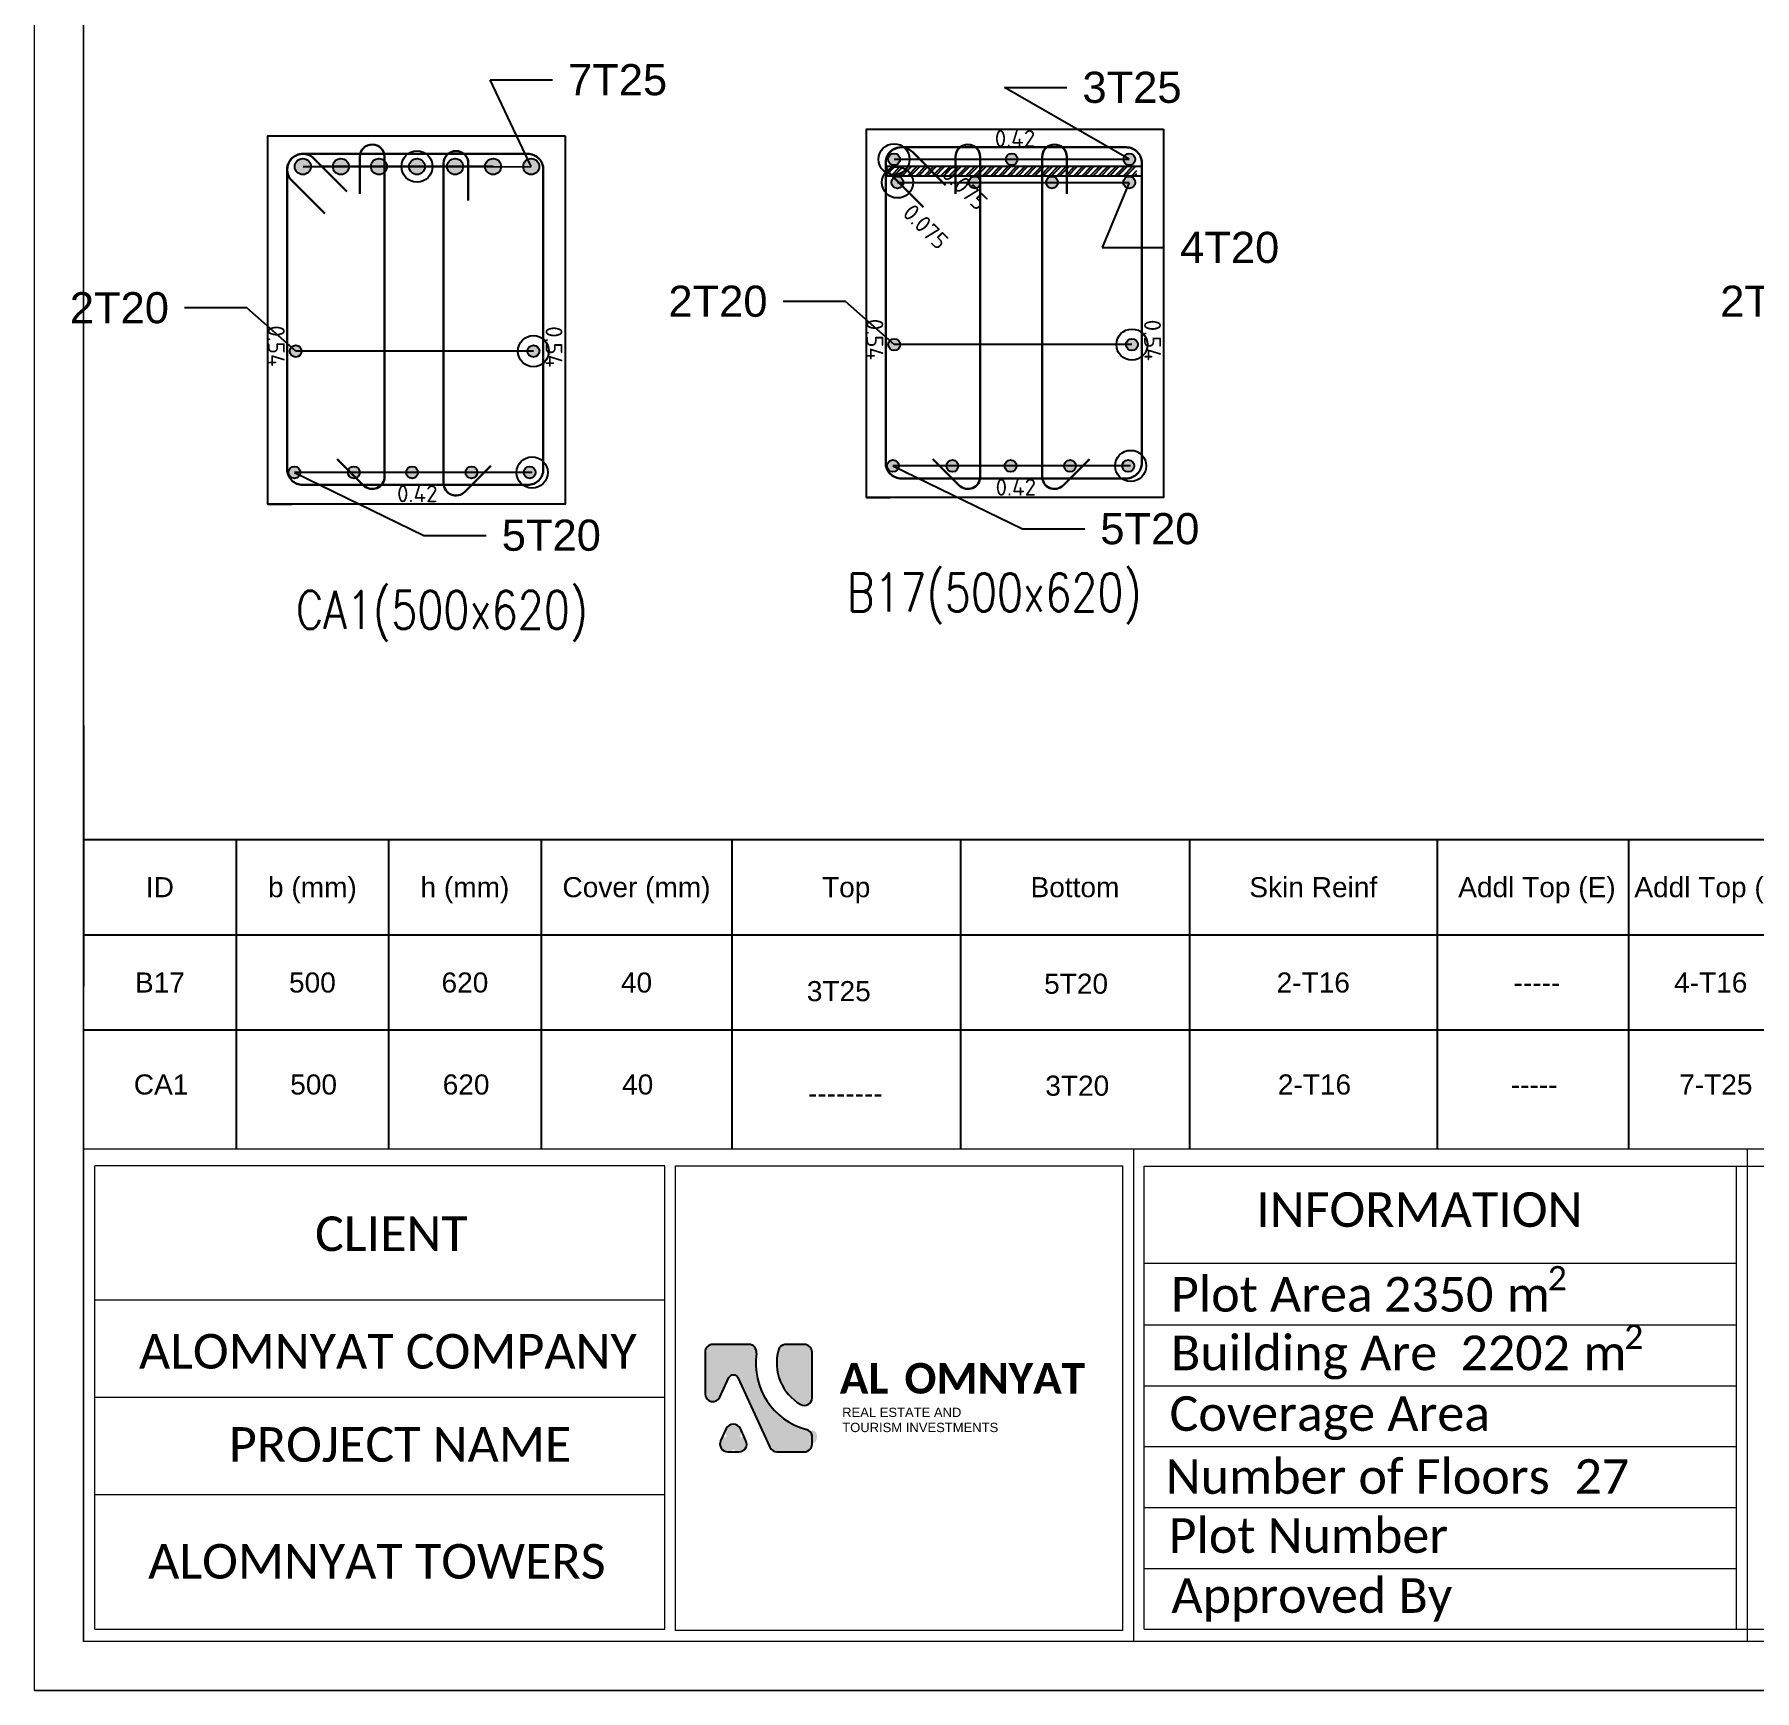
# Model space of a CAD drawing. Header units: inches. Extents: x 16 to 269, y 163 to 682.
# Drawn here: x 17.48 to 40.5, y 210.14 to 232.3 of the extents above; entities that cross this region are included whole.
import ezdxf
from ezdxf import colors
from ezdxf.entities.mleader import LeaderData, LeaderLine
from ezdxf.enums import TextEntityAlignment as Align
from ezdxf.math import Vec2, Vec3

# ---------------------------------------------------------------- set-up
doc = ezdxf.new("R2010")
doc.units = ezdxf.units.IN
doc.header["$MEASUREMENT"] = 0
for name, color, linetype in [('AutoRebar - BBS', 2, 'Continuous'), ('CDEC-TEXT-25-SCALE', 70, 'Continuous'), ('S-TEXT', 2, 'Continuous')]:
    doc.layers.add(name, color=color, linetype=linetype)
doc.layers.add('Sheet_Borders', color=7, linetype='Continuous', lineweight=5)
doc.styles.add('Arial_1', font='arial.ttf', dxfattribs={"height": 0.45})
doc.styles.add('AutoRebar', font='isocpeur.ttf')
doc.styles.add('CDEC-22-100', font='romans.shx', dxfattribs={"width": 0.8, "height": 0.22})
doc.styles.add('RA CALIBRI REGULAR', font='calibril.ttf')
doc.styles.get("Standard").update_dxf_attribs({"font": 'arial.ttf'})
pattern_1 = [(0, (368.698, 258.7943), (0, 5.226174), [3.800854, -1.42532]), (90, (368.698, 258.7943), (-5.226174, 3e-16), [3.800854, -1.42532])]
pattern_2 = [(0, (364.9377, 258.7565), (0, 5.226174), [3.800854, -1.42532]), (90, (364.9377, 258.7565), (-5.226174, 3e-16), [3.800854, -1.42532])]
pattern_3 = [(0, (368.3977, 258.3315), (0, 5.226174), [3.800854, -1.42532]), (90, (368.3977, 258.3315), (-5.226174, 3e-16), [3.800854, -1.42532])]

# ---------------------------------------------------------------- blocks, each defined once
blk = doc.blocks.new('*U830')
blk.add_circle((0, 0), 0.0344)
blk = doc.blocks.new('*U827')
at = {"color": 0, "linetype": 'ByBlock', "lineweight": -2, "transparency": 16777216}
for p in [(0, 0), (0.68, 0), (1.36, 0)]:
    blk.add_blockref('*U830', p, dxfattribs=at)
blk = doc.blocks.new('*U828')
blk.add_circle((0, 0), 0.0344)
blk = doc.blocks.new('*U829')
at = {"color": 0, "linetype": 'ByBlock', "lineweight": -2, "transparency": 16777216}
for p in [(0, 0), (1.3742, 0)]:
    blk.add_blockref('*U828', p, dxfattribs=at)
blk = doc.blocks.new('*U823')
blk.add_circle((0, 0), 0.0344)
blk = doc.blocks.new('*U824')
at = {"color": 0, "linetype": 'ByBlock', "lineweight": -2, "transparency": 16777216}
for p in [(0, 0), (1.3742, 0)]:
    blk.add_blockref('*U823', p, dxfattribs=at)
blk = doc.blocks.new('*U801')
blk.add_circle((0, 0), 0.0344)
blk = doc.blocks.new('*U802')
at = {"color": 0, "linetype": 'ByBlock', "lineweight": -2, "transparency": 16777216}
for p in [(0, 0), (0.4466, 0), (0.8932, 0), (1.3398, 0)]:
    blk.add_blockref('*U801', p, dxfattribs=at)
blk = doc.blocks.new('_Origin')
at = {"color": 0, "linetype": 'ByBlock', "lineweight": -2}
blk.add_line((0, 0), (-1, 0), dxfattribs=at)
blk.add_circle((0, 0), 0.5, dxfattribs=at)
blk = doc.blocks.new('*U820')
blk.add_circle((0, 0), 0.0344)
blk = doc.blocks.new('*U819')
at = {"color": 0, "linetype": 'ByBlock', "lineweight": -2, "transparency": 16777216}
for p in [(0, 0), (0.68, 0), (1.36, 0)]:
    blk.add_blockref('*U820', p, dxfattribs=at)
blk = doc.blocks.new('*U822')
blk.add_circle((0, 0), 0.0344)
blk = doc.blocks.new('*U821')
at = {"color": 0, "linetype": 'ByBlock', "lineweight": -2, "transparency": 16777216}
for p in [(0, 0), (0.68, 0)]:
    blk.add_blockref('*U822', p, dxfattribs=at)
blk = doc.blocks.new('*U825')
blk.add_circle((0, 0), 0.0344)
blk = doc.blocks.new('*U826')
at = {"color": 0, "linetype": 'ByBlock', "lineweight": -2, "transparency": 16777216}
for p in [(0, 0), (0.68, 0), (1.36, 0)]:
    blk.add_blockref('*U825', p, dxfattribs=at)
blk = doc.blocks.new('*U810')
blk.add_circle((0, 0), 0.0344)
blk = doc.blocks.new('*U809')
at = {"color": 0, "linetype": 'ByBlock', "lineweight": -2, "transparency": 16777216}
for p in [(0, 0), (0.68, 0), (1.36, 0)]:
    blk.add_blockref('*U810', p, dxfattribs=at)
blk = doc.blocks.new('*U815')
blk.add_circle((0, 0), 0.0344)
blk = doc.blocks.new('*U811')
at = {"color": 0, "linetype": 'ByBlock', "lineweight": -2, "transparency": 16777216}
for p in [(0, 0), (0.68, 0)]:
    blk.add_blockref('*U815', p, dxfattribs=at)
blk = doc.blocks.new('sheet')
at = {"true_color": 0x293189}
h = blk.add_hatch(color=177, dxfattribs=at)
h.dxf.hatch_style = 1
h.paths.add_polyline_path([(-418.734, 40.158, 0.414214), (-418.845, 40.046), (-418.845, 39.448, 0.802913), (-418.633, 39.401), (-418.502, 39.683, -0.639253), (-418.375, 39.682), (-417.915, 38.681, 0.29294), (-417.813, 38.616), (-417.42, 38.616, 0.414214), (-417.308, 38.728, 0.553295), (-417.269, 38.913, -0.417813), (-418.106, 40.034, 0.459795), (-418.218, 40.158)])
at = {"true_color": 0x4554a5}
h = blk.add_hatch(color=175, dxfattribs=at)
h.dxf.hatch_style = 1
h.paths.add_polyline_path([(-417.472, 39.295, 0.584571), (-417.308, 39.402), (-417.308, 40.046, 0.414214), (-417.42, 40.158), (-417.702, 40.158, 0.291504), (-417.79, 40.082, 0.342448)])
at = {"true_color": 0x000000}
h = blk.add_hatch(color=18, dxfattribs=at)
h.dxf.hatch_style = 1
h.paths.add_polyline_path([(-418.439, 38.651, 1.441321), (-418.347, 38.839, 1.901432), (-418.531, 38.839, 1.434024)])
at = {"color": 177, "true_color": 0x293189}
blk.add_lwpolyline([(-418.213, 40.158), (-418.734, 40.158, 0.414214), (-418.845, 40.046), (-418.845, 39.448, 0.802913), (-418.633, 39.401), (-418.502, 39.683, -0.639253), (-418.375, 39.682), (-417.915, 38.681, 0.29294), (-417.813, 38.616), (-417.42, 38.616, 0.414214), (-417.308, 38.728), (-417.308, 38.848)], format="xyb", dxfattribs=at)
at = {"color": 175, "true_color": 0x4554a5}
blk.add_lwpolyline([(-417.308, 39.387), (-417.308, 40.046, 0.414214), (-417.42, 40.158), (-417.702, 40.158)], format="xyb", dxfattribs=at)
blk.add_lwpolyline([(-418.257, 38.775), (-418.338, 38.949, 0.63847), (-418.541, 38.949), (-418.621, 38.774, 0.547105), (-418.519, 38.616), (-418.358, 38.616, 0.548839)], format="xyb", close=True)
at = {"color": 177, "true_color": 0x293189}
for centre, radius, start, end in [((-418.215, 40.048), 0.11, 350.4257, 91.3796), ((-417.134, 39.886), 0.983, 171.6397, 255.0806), ((-417.417, 38.83), 0.111, 9.4358, 74.1171)]:
    blk.add_arc(centre, radius, start, end, dxfattribs=at)
at = {"color": 175, "true_color": 0x4554a5}
for centre, radius, start, end in [((-417.123, 39.894), 0.693, 164.6076, 239.8175), ((-417.686, 40.051), 0.108, 98.1031, 165.7009), ((-417.42, 39.394), 0.112, 242.4829, 356.2798)]:
    blk.add_arc(centre, radius, start, end, dxfattribs=at)
at = {"layer": 'Sheet_Borders', "linetype": 'Continuous', "lineweight": 0}
for p, q in [((-428.475, 35.187), (-428.475, 77.192)), ((-428.475, 35.187), (-428.475, 77.192)), ((-427.768, 35.894), (-427.768, 76.484)), ((-427.768, 76.484), (-427.768, 35.894)), ((-427.768, 42.966), (-427.768, 42.966)), ((-427.768, 42.966), (-369.782, 42.966)), ((-412.694, 42.966), (-412.694, 35.894)), ((-403.882, 42.966), (-403.882, 35.894)), ((-419.424, 42.721), (-427.606, 42.721)), ((-427.606, 36.07), (-427.606, 42.721)), ((-419.424, 36.07), (-419.424, 42.721)), ((-419.268, 42.721), (-412.85, 42.721)), ((-419.268, 36.051), (-419.268, 42.721)), ((-412.85, 42.721), (-412.85, 36.051)), ((-412.537, 42.719), (-401.369, 42.719)), ((-412.537, 36.069), (-412.537, 42.719)), ((-404.039, 42.719), (-404.039, 36.069)), ((-412.537, 41.327), (-404.039, 41.327)), ((-419.424, 40.796), (-427.606, 40.796)), ((-412.537, 40.441), (-404.039, 40.441)), ((-412.537, 39.566), (-404.039, 39.566)), ((-419.424, 39.395), (-427.606, 39.395)), ((-412.537, 38.692), (-404.039, 38.692)), ((-427.606, 38.003), (-419.424, 38.003)), ((-412.537, 37.817), (-404.039, 37.817)), ((-412.537, 36.943), (-404.039, 36.943)), ((-427.606, 36.07), (-419.424, 36.07)), ((-412.537, 36.069), (-401.369, 36.069)), ((-372.533, 35.894), (-427.768, 35.894)), ((-412.85, 36.051), (-419.268, 36.051))]:
    blk.add_line(p, q, dxfattribs=at)
blk.add_lwpolyline([(-369.075, 35.187), (-428.475, 35.187)], close=True, dxfattribs=at)
at = {"char_height": 0.43904, "attachment_point": 1}
for s, width, insert in [('{\\fCandara|b1|i0|c0|p34;\\C256;\\c0;AL} ', 0.43904, (-416.91, 39.892)), ('{\\fCandara|b1|i0|c0|p34;\\C256;\\c0;OMNYAT}', 2.78249, (-415.981, 39.892))]:
    blk.add_mtext_dynamic_manual_height_columns(s, width=width, gutter_width=2.195, heights=[0], dxfattribs=dict(at, insert=insert))
at = {"insert": (-416.875, 39.033), "char_height": 0.13365, "width": 2.81151, "attachment_point": 1, "style": 'Arial_1'}
blk.add_mtext('TOURISM INVESTMENTS', dxfattribs=at)
at = {"insert": (-416.876, 39.25), "char_height": 0.13365, "attachment_point": 1, "style": 'Arial_1'}
blk.add_mtext_dynamic_manual_height_columns('\\pxsm1;{\\C256;\\c0;REAL ESTATE AND}', width=2.81151, gutter_width=0.686, heights=[0.417], dxfattribs=at)
at = {"layer": 'Sheet_Borders', "linetype": 'Continuous', "lineweight": 0, "style": 'RA CALIBRI REGULAR'}
for s, height, p in [('INFORMATION', 0.49749, (-410.931, 41.846)), ('CLIENT', 0.4975, (-424.445, 41.499)), ('ALOMNYAT COMPANY', 0.49749, (-426.974, 39.811)), ('Coverage Area', 0.49749, (-412.174, 38.917)), ('PROJECT NAME', 0.49749, (-425.683, 38.473)), ('Plot Number', 0.49749, (-412.188, 37.165)), ('ALOMNYAT TOWERS', 0.49749, (-426.842, 36.795)), ('Approved By', 0.49749, (-412.149, 36.304))]:
    blk.add_text(s, height=height, dxfattribs=at).set_placement(p)
at = {"layer": 'Sheet_Borders', "style": 'RA CALIBRI REGULAR'}
for s, height, p in [('2', 0.348, (-406.744, 40.936)), ('Plot Area ', 0.4975, (-412.155, 40.629)), (' m', 0.4975, (-407.507, 40.629)), ('Building Are  ', 0.49749, (-412.155, 39.788)), ('2', 0.348, (-405.646, 40.094)), (' m', 0.4975, (-406.408, 39.788)), ('Number of Floors  ', 0.49749, (-412.228, 38.013))]:
    blk.add_text(s, height=height, dxfattribs=at).set_placement(p)
at = {"layer": 'Sheet_Borders', "color": 244, "true_color": 0x991b1e, "style": 'RA CALIBRI REGULAR'}
for s, p in [('2350', (-409.096, 40.629)), ('2202', (-407.997, 39.788)), ('27', (-406.36, 38.013))]:
    blk.add_text(s, height=0.4975, dxfattribs=at).set_placement(p)
blk = doc.blocks.new('4769')
h = blk.add_hatch()
h.set_pattern_fill('ANGLE', color=5, scale=0.7482)
h.set_pattern_definition(pattern_2)
edge = h.paths.add_edge_path()
edge.add_arc((1471.07998, 1052.00446), 0.03435, 0, 360)
edge = h.paths.add_edge_path()
edge.add_arc((1471.52659, 1052.00446), 0.03435, 0, 360)
edge = h.paths.add_edge_path()
edge.add_arc((1471.9732, 1052.00446), 0.03435, 0, 360)
edge = h.paths.add_edge_path()
edge.add_arc((1472.41981, 1052.00446), 0.03435, 0, 360)
edge = h.paths.add_edge_path()
edge.add_arc((1467.29472, 1050.19427), 0.03435, 0, 360)
edge = h.paths.add_edge_path()
edge.add_arc((1467.97472, 1050.19427), 0.03435, 0, 360)
edge = h.paths.add_edge_path()
edge.add_arc((1468.65472, 1050.19427), 0.03435, 0, 360)
h = blk.add_hatch()
h.set_pattern_fill('ANGLE', color=3)
h.set_pattern_definition([(0, (0, 0), (0, 6.985), [5.08, -1.905]), (90, (0, 0), (-6.985, 4e-16), [5.08, -1.905])])
edge = h.paths.add_edge_path()
edge.add_arc((1467.34342, 1051.96279), 0.04626, 0, 360)
edge = h.paths.add_edge_path()
edge.add_arc((1467.56342, 1051.96279), 0.04626, 0, 360)
edge = h.paths.add_edge_path()
edge.add_arc((1467.78342, 1051.96279), 0.04626, 0, 360)
edge = h.paths.add_edge_path()
edge.add_arc((1468.00342, 1051.96279), 0.04626, 0, 360)
edge = h.paths.add_edge_path()
edge.add_arc((1468.22342, 1051.96279), 0.04626, 0, 360)
edge = h.paths.add_edge_path()
edge.add_arc((1468.44342, 1051.96279), 0.04626, 0, 360)
edge = h.paths.add_edge_path()
edge.add_arc((1468.66342, 1051.96279), 0.04626, 0, 360)
h = blk.add_hatch(color=5)
h.dxf.hatch_style = 1
edge = h.paths.add_edge_path()
edge.add_arc((1467.34342, 1051.50004), 0.04626, 0, 360)
edge = h.paths.add_edge_path()
edge.add_arc((1468.00342, 1051.50004), 0.04626, 0, 360)
edge = h.paths.add_edge_path()
edge.add_arc((1468.66342, 1051.50004), 0.04626, 0, 360)
h = blk.add_hatch(color=70)
h.dxf.hatch_style = 1
edge = h.paths.add_edge_path()
edge.add_arc((1467.56342, 1051.50004), 0.04626, 0, 360)
edge = h.paths.add_edge_path()
edge.add_arc((1467.78342, 1051.50004), 0.04626, 0, 360)
edge = h.paths.add_edge_path()
edge.add_arc((1468.44342, 1051.50004), 0.04626, 0, 360)
edge = h.paths.add_edge_path()
edge.add_arc((1468.22342, 1051.50004), 0.04626, 0, 360)
h = blk.add_hatch()
h.set_pattern_fill('ANGLE', color=5, scale=0.7482)
h.set_pattern_definition(pattern_3)
edge = h.paths.add_edge_path()
edge.add_arc((1470.77942, 1051.54171), 0.03435, 0, 360)
edge = h.paths.add_edge_path()
edge.add_arc((1470.98942, 1051.54171), 0.03435, 0, 360)
edge = h.paths.add_edge_path()
edge.add_arc((1471.19942, 1051.54171), 0.03435, 0, 360)
edge = h.paths.add_edge_path()
edge.add_arc((1470.75468, 1049.7693), 0.03435, 0, 360)
edge = h.paths.add_edge_path()
edge.add_arc((1471.09823, 1049.7693), 0.03435, 0, 360)
edge = h.paths.add_edge_path()
edge.add_arc((1471.44178, 1049.7693), 0.03435, 0, 360)
edge = h.paths.add_edge_path()
edge.add_arc((1471.78532, 1049.7693), 0.03435, 0, 360)
edge = h.paths.add_edge_path()
edge.add_arc((1472.12887, 1049.7693), 0.03435, 0, 360)
h = blk.add_hatch(color=5)
h.dxf.hatch_style = 1
edge = h.paths.add_edge_path()
edge.add_arc((1470.76119, 1051.54171), 0.03435, 0, 360)
edge = h.paths.add_edge_path()
edge.add_arc((1471.44119, 1051.54171), 0.03435, 0, 360)
edge = h.paths.add_edge_path()
edge.add_arc((1472.12119, 1051.54171), 0.03435, 0, 360)
h = blk.add_hatch(color=3)
h.dxf.hatch_style = 1
edge = h.paths.add_edge_path()
edge.add_arc((1470.78072, 1051.40812), 0.03435, 0, 360)
edge = h.paths.add_edge_path()
edge.add_arc((1471.22733, 1051.40812), 0.03435, 0, 360)
edge = h.paths.add_edge_path()
edge.add_arc((1471.67394, 1051.40812), 0.03435, 0, 360)
edge = h.paths.add_edge_path()
edge.add_arc((1472.12055, 1051.40812), 0.03435, 0, 360)
h = blk.add_hatch()
h.set_pattern_fill('ANGLE', color=6, scale=0.7482)
h.set_pattern_definition(pattern_1)
edge = h.paths.add_edge_path()
edge.add_arc((1471.06267, 1050.9331), 0.03435, 0, 360)
edge = h.paths.add_edge_path()
edge.add_arc((1472.43685, 1050.9331), 0.03435, 0, 360)
h = blk.add_hatch()
h.set_pattern_fill('ANGLE', color=6, scale=0.7482)
h.set_pattern_definition(pattern_1)
edge = h.paths.add_edge_path()
edge.add_arc((1471.06267, 1050.9331), 0.03435, 0, 360)
edge = h.paths.add_edge_path()
edge.add_arc((1472.43685, 1050.9331), 0.03435, 0, 360)
h = blk.add_hatch(color=6)
h.dxf.hatch_style = 1
edge = h.paths.add_edge_path()
edge.add_arc((1470.7621, 1050.47035), 0.03435, 0, 360)
edge = h.paths.add_edge_path()
edge.add_arc((1472.13629, 1050.47035), 0.03435, 0, 360)
h = blk.add_hatch(color=6)
h.dxf.hatch_style = 1
edge = h.paths.add_edge_path()
edge.add_arc((1467.30214, 1050.43257), 0.03435, 0, 360)
edge = h.paths.add_edge_path()
edge.add_arc((1468.67633, 1050.43257), 0.03435, 0, 360)
h = blk.add_hatch()
h.set_pattern_fill('ANGLE', color=5, scale=0.7482)
h.set_pattern_definition(pattern_2)
edge = h.paths.add_edge_path()
edge.add_arc((1467.29472, 1050.19427), 0.03435, 0, 360)
edge = h.paths.add_edge_path()
edge.add_arc((1467.97472, 1050.19427), 0.03435, 0, 360)
edge = h.paths.add_edge_path()
edge.add_arc((1468.65472, 1050.19427), 0.03435, 0, 360)
h = blk.add_hatch()
h.set_pattern_fill('ANGLE', color=5, scale=0.7482)
h.set_pattern_definition(pattern_3)
edge = h.paths.add_edge_path()
edge.add_arc((1470.75468, 1049.7693), 0.03435, 0, 360)
edge = h.paths.add_edge_path()
edge.add_arc((1471.09823, 1049.7693), 0.03435, 0, 360)
edge = h.paths.add_edge_path()
edge.add_arc((1471.44178, 1049.7693), 0.03435, 0, 360)
edge = h.paths.add_edge_path()
edge.add_arc((1471.78532, 1049.7693), 0.03435, 0, 360)
edge = h.paths.add_edge_path()
edge.add_arc((1472.12887, 1049.7693), 0.03435, 0, 360)
h = blk.add_hatch(color=5)
h.dxf.hatch_style = 1
edge = h.paths.add_edge_path()
edge.add_arc((1470.75468, 1049.7693), 0.03435, 0, 360)
edge = h.paths.add_edge_path()
edge.add_arc((1471.43468, 1049.7693), 0.03435, 0, 360)
edge = h.paths.add_edge_path()
edge.add_arc((1472.11468, 1049.7693), 0.03435, 0, 360)
h = blk.add_hatch(color=5)
h.dxf.hatch_style = 1
edge = h.paths.add_edge_path()
edge.add_arc((1471.09823, 1049.7693), 0.03435, 0, 360)
edge = h.paths.add_edge_path()
edge.add_arc((1471.77823, 1049.7693), 0.03435, 0, 360)
at = {"true_color": 0x136734}
h = blk.add_hatch(color=116, dxfattribs=at)
h.dxf.hatch_style = 1
edge = h.paths.add_edge_path()
edge.add_arc((1467.29472, 1049.73152), 0.03435, 0, 360)
edge = h.paths.add_edge_path()
edge.add_arc((1467.97472, 1049.73152), 0.03435, 0, 360)
edge = h.paths.add_edge_path()
edge.add_arc((1468.65472, 1049.73152), 0.03435, 0, 360)
h = blk.add_hatch(color=5)
h.dxf.hatch_style = 1
edge = h.paths.add_edge_path()
edge.add_arc((1467.29472, 1049.73152), 0.03435, 0, 360)
edge = h.paths.add_edge_path()
edge.add_arc((1467.97472, 1049.73152), 0.03435, 0, 360)
edge = h.paths.add_edge_path()
edge.add_arc((1468.65472, 1049.73152), 0.03435, 0, 360)
h = blk.add_hatch(color=5)
h.dxf.hatch_style = 1
edge = h.paths.add_edge_path()
edge.add_arc((1467.63826, 1049.73152), 0.03435, 0, 360)
edge = h.paths.add_edge_path()
edge.add_arc((1468.31826, 1049.73152), 0.03435, 0, 360)
at = {"layer": 'S-TEXT', "transparency": 33554687}
h = blk.add_hatch(dxfattribs=at)
h.set_pattern_fill('ANSI32', scale=0.003561)
h.set_pattern_definition([(45, (1089.311016, 1695.45669), (-0.0239816856, 0.0239816856), []), (45, (1089.327004, 1695.45669), (-0.0239816856, 0.0239816856), [])])
h.paths.add_polyline_path([(1470.7128, 1051.49996), (1472.1644, 1051.49996), (1472.1644, 1051.44717), (1470.7128, 1051.44717)])
for p, q in [((1472.31956, 1051.71607), (1472.31956, 1051.57865)), ((1467.14186, 1049.5483), (1467.27928, 1049.5483)), ((1470.60183, 1049.58608), (1470.73924, 1049.58608))]:
    blk.add_line(p, q)
at = {"color": 7}
for p, q in [((1470.7128, 1051.47496), (1470.7128, 1051.49996)), ((1472.19353, 1051.47496), (1472.19353, 1051.49996))]:
    blk.add_line(p, q, dxfattribs=at)
for points in [[(1472.31956, 1051.71607), (1472.31956, 1049.58608), (1470.60183, 1049.58608), (1470.60183, 1051.71607)], [(1468.8596, 1051.6783), (1468.8596, 1049.5483), (1467.14186, 1049.5483), (1467.14186, 1051.6783)]]:
    blk.add_lwpolyline(points, close=True)
at = {"color": 5}
for centre in [(1467.34342, 1051.50004), (1467.56342, 1051.50004), (1467.78342, 1051.50004), (1468.00342, 1051.50004), (1468.22342, 1051.50004), (1468.44342, 1051.50004), (1468.66342, 1051.50004)]:
    blk.add_circle(centre, 0.04626, dxfattribs=at)
at = {"layer": 'AutoRebar - BBS', "color": 240, "lineweight": 30, "true_color": 0xed1f24}
for points in [[(1467.67297, 1051.34164), (1467.67297, 1051.55588, -1), (1467.8158, 1051.55588), (1467.8158, 1049.70748, -0.6681786), (1467.69389, 1049.65699), (1467.5424, 1049.80847)], [(1468.30006, 1051.30387), (1468.30006, 1051.51811, 1), (1468.15724, 1051.51811), (1468.15724, 1049.6697, 0.6681786), (1468.27915, 1049.61921), (1468.43064, 1049.7707)], [(1471.11634, 1051.34164), (1471.11634, 1051.55588, -1), (1471.25916, 1051.55588), (1471.25916, 1049.70748, -0.6681786), (1471.13725, 1049.65699), (1470.98577, 1049.80847)], [(1471.76003, 1051.34164), (1471.76003, 1051.55588, 1), (1471.6172, 1051.55588), (1471.6172, 1049.70748, 0.6681786), (1471.73911, 1049.65699), (1471.8906, 1049.80847)]]:
    blk.add_lwpolyline(points, format="xyb", dxfattribs=at)
at = {"layer": 'AutoRebar - BBS', "color": 1, "lineweight": 30}
for points in [[(1470.93077, 1051.26551), (1470.73924, 1051.45704, -0.6681786), (1470.80309, 1051.61117), (1472.10324, 1051.61117, -0.4142136), (1472.19353, 1051.52088), (1472.19353, 1049.78734, -0.4142136), (1472.10324, 1049.69705), (1470.80309, 1049.69705, -0.4142136), (1470.7128, 1049.78734), (1470.7128, 1051.52088, -0.6681786), (1470.86693, 1051.58472), (1471.05846, 1051.39319)], [(1467.47081, 1051.22773), (1467.27928, 1051.41926, -0.6681786), (1467.34312, 1051.57339), (1468.64328, 1051.57339, -0.4142136), (1468.73356, 1051.4831), (1468.73356, 1049.74957, -0.4142136), (1468.64328, 1049.65928), (1467.34312, 1049.65928, -0.4142136), (1467.25283, 1049.74957), (1467.25283, 1051.4831, -0.6681786), (1467.40697, 1051.54695), (1467.5985, 1051.35542)]]:
    blk.add_lwpolyline(points, format="xyb", dxfattribs=at)
at = {"layer": 'S-TEXT'}
blk.add_lwpolyline([(1472.19353, 1051.49996), (1470.7128, 1051.49996), (1470.7128, 1051.44717), (1472.19353, 1051.44717)], close=True, dxfattribs=at)
at = {"color": 5, "lineweight": 53}
for name, p in [('*U826', (1470.76119, 1051.54171)), ('*U802', (1470.78072, 1051.40812)), ('*U824', (1470.7621, 1050.47035)), ('*U829', (1467.30214, 1050.43257)), ('*U819', (1470.75468, 1049.7693)), ('*U821', (1471.09823, 1049.7693)), ('*U827', (1467.29472, 1049.73152)), ('*U809', (1467.29472, 1049.73152)), ('*U811', (1467.63826, 1049.73152))]:
    blk.add_blockref(name, p, dxfattribs=at)
at = {"layer": 'AutoRebar - BBS', "color": 1, "lineweight": 30, "style": 'AutoRebar'}
for p in [(1471.34316, 1051.6134), (1471.34811, 1049.59745), (1467.88814, 1049.55967)]:
    blk.add_text('0.42', height=0.096969, dxfattribs=at).set_placement(p)
for s, rotation, p in [('0.075', 315, (1471.03001, 1051.45046)), ('0.075', 315, (1470.80349, 1051.22395)), ('0.54', 270, (1470.60183, 1050.61989)), ('0.54', 270, (1472.20678, 1050.61509)), ('0.54', 270, (1467.14186, 1050.58211)), ('0.54', 270, (1468.74681, 1050.57731))]:
    blk.add_text(s, height=0.096969, rotation=rotation, dxfattribs=at).set_placement(p)
at = {"layer": 'CDEC-TEXT-25-SCALE', "color": 0, "style": 'CDEC-22-100', "width": 0.8}
for s, p in [('B17(500x620)', (1470.48861, 1048.928)), ('CA1(500x620)', (1467.30333, 1048.82685))]:
    blk.add_text(s, height=0.22, rotation=359.999996, dxfattribs=at).set_placement(p)
at = {"color": 7}
ml = blk.add_multileader_mtext('Standard', dxfattribs=at)
ml.set_content('7T25', color=7)
ml.set_leader_properties()
ml.set_arrow_properties(name='ORIGIN')
ml.build(insert=Vec2(0, 0))
ml.multileader.update_dxf_attribs({"dogleg_length": 0.36, "arrow_head_size": 0.18})
ctx = ml.context
ctx.base_point, ctx.char_height, ctx.arrow_head_size, ctx.landing_gap_size, ctx.plane_origin = Vec3(1468.78633, 1052.00053), 0.18, 0.18, 0.09, Vec3(1468.72059, 1051.75317)
notes = []
notes.append((ctx, [(0, (1, 1, 0), (1468.42633, 1052.00053), (1, 0), 0.36, [(3, [(1468.00342, 1051.50004), (1468.22342, 1051.50004), (1468.44342, 1051.50004), (1467.78342, 1051.50004), (1467.56695, 1051.50143), (1467.34527, 1051.49912), (1468.66342, 1051.50004)], 0, [])])]))
ctx.mtext.insert, ctx.mtext.flow_direction = Vec3(1468.87633, 1052.09206), 5
at = {"color": 5}
ml = blk.add_multileader_mtext('Standard', dxfattribs=at)
ml.set_content('3T25', color=5)
ml.set_leader_properties()
ml.set_arrow_properties(name='ORIGIN')
ml.build(insert=Vec2(0, 0))
ml.multileader.update_dxf_attribs({"dogleg_length": 0.36, "arrow_head_size": 0.18})
ctx = ml.context
ctx.base_point, ctx.char_height, ctx.arrow_head_size, ctx.landing_gap_size, ctx.plane_origin = Vec3(1471.76006, 1051.95655), 0.18, 0.18, 0.09, Vec3(1470.76119, 1051.54171)
notes.append((ctx, [(0, (1, 1, 0), (1471.40006, 1051.95655), (1, 0), 0.36, [(5, [(1470.76119, 1051.54171), (1471.44119, 1051.54171), (1472.12119, 1051.54171)], 0, [])])]))
ctx.mtext.insert, ctx.mtext.flow_direction = Vec3(1471.85006, 1052.04814), 5
at = {"color": 3}
ml = blk.add_multileader_mtext('Standard', dxfattribs=at)
ml.set_content('4T20', color=3)
ml.set_leader_properties()
ml.set_arrow_properties(name='ORIGIN')
ml.build(insert=Vec2(0, 0))
ml.multileader.update_dxf_attribs({"dogleg_length": 0.36, "arrow_head_size": 0.18})
ctx = ml.context
ctx.base_point, ctx.char_height, ctx.arrow_head_size, ctx.landing_gap_size, ctx.plane_origin = Vec3(1472.32485, 1051.03105), 0.18, 0.18, 0.09, Vec3(1472.04226, 1050.74323)
notes.append((ctx, [(0, (1, 1, 0), (1471.96485, 1051.03105), (1, 0), 0.36, [(3, [(1470.78072, 1051.40812), (1471.22733, 1051.40812), (1471.67394, 1051.40812), (1472.12055, 1051.40812)], 0, [])])]))
ctx.mtext.insert, ctx.mtext.flow_direction = Vec3(1472.41485, 1051.12258), 5
at = {"color": 6}
ml = blk.add_multileader_mtext('Standard', dxfattribs=at)
ml.set_content('2T20', color=6)
ml.set_leader_properties()
ml.set_arrow_properties(name='ORIGIN')
ml.build(insert=Vec2(0, 0))
ml.multileader.update_dxf_attribs({"dogleg_length": 0.36, "arrow_head_size": 0.18})
ctx = ml.context
ctx.base_point, ctx.char_height, ctx.arrow_head_size, ctx.landing_gap_size, ctx.plane_origin = Vec3(1469.38588, 1050.71997), 0.18, 0.18, 0.09, Vec3(1470.51488, 1050.74323)
ctx.text_align_type = 2
notes.append((ctx, [(0, (1, 1, 0), (1470.47964, 1050.71997), (-1, 0), 0.36, [(2, [(1472.13629, 1050.47035), (1470.7621, 1050.47035)], 0, [])])]))
ctx.mtext.insert, ctx.mtext.alignment, ctx.mtext.flow_direction = Vec3(1470.02964, 1050.81151), 3, 5
ml = blk.add_multileader_mtext('Standard', dxfattribs=at)
ml.set_content('2T20', color=6)
ml.set_leader_properties()
ml.set_arrow_properties(name='ORIGIN')
ml.build(insert=Vec2(0, 0))
ml.multileader.update_dxf_attribs({"dogleg_length": 0.36, "arrow_head_size": 0.18})
ctx = ml.context
ctx.base_point, ctx.char_height, ctx.arrow_head_size, ctx.landing_gap_size, ctx.plane_origin = Vec3(1475.46613, 1050.71997), 0.18, 0.18, 0.09, Vec3(1476.59513, 1050.74323)
ctx.text_align_type = 2
notes.append((ctx, [(0, (1, 1, 0), (1476.55989, 1050.71997), (-1, 0), 0.36, [(2, [(1478.21654, 1050.47035), (1476.84235, 1050.47035)], 0, [])])]))
ctx.mtext.insert, ctx.mtext.alignment, ctx.mtext.flow_direction = Vec3(1476.10989, 1050.81151), 3, 5
ml = blk.add_multileader_mtext('Standard', dxfattribs=at)
ml.set_content('2T20', color=6)
ml.set_leader_properties()
ml.set_arrow_properties(name='ORIGIN')
ml.build(insert=Vec2(0, 0))
ml.multileader.update_dxf_attribs({"dogleg_length": 0.36, "arrow_head_size": 0.18})
ctx = ml.context
ctx.base_point, ctx.char_height, ctx.arrow_head_size, ctx.landing_gap_size, ctx.plane_origin = Vec3(1465.92592, 1050.6822), 0.18, 0.18, 0.09, Vec3(1467.05491, 1050.70545)
ctx.text_align_type = 2
notes.append((ctx, [(0, (1, 1, 0), (1467.01967, 1050.6822), (-1, 0), 0.36, [(2, [(1468.67633, 1050.43257), (1467.30214, 1050.43257)], 0, [])])]))
ctx.mtext.insert, ctx.mtext.alignment, ctx.mtext.flow_direction = Vec3(1466.56967, 1050.77373), 3, 5
at = {"color": 7}
ml = blk.add_multileader_mtext('Standard', dxfattribs=at)
ml.set_content('5T20', color=7)
ml.set_leader_properties()
ml.set_arrow_properties(name='ORIGIN')
ml.build(insert=Vec2(0, 0))
ml.multileader.update_dxf_attribs({"dogleg_length": 0.36, "arrow_head_size": 0.18})
ctx = ml.context
ctx.base_point, ctx.char_height, ctx.arrow_head_size, ctx.landing_gap_size, ctx.plane_origin = Vec3(1468.40342, 1049.36731), 0.18, 0.18, 0.09, Vec3(1468.66891, 1049.73152)
notes.append((ctx, [(0, (1, 1, 0), (1468.04342, 1049.36731), (1, 0), 0.36, [(4, [(1468.66891, 1049.73152), (1468.32536, 1049.73152), (1467.9737, 1049.73152), (1467.63826, 1049.73152), (1467.29472, 1049.73152)], 0, [])])]))
ctx.mtext.insert, ctx.mtext.flow_direction = Vec3(1468.49342, 1049.45884), 5
ml = blk.add_multileader_mtext('Standard', dxfattribs=at)
ml.set_content('5T20', color=7)
ml.set_leader_properties()
ml.set_arrow_properties(name='ORIGIN')
ml.build(insert=Vec2(0, 0))
ml.multileader.update_dxf_attribs({"dogleg_length": 0.36, "arrow_head_size": 0.18})
ctx = ml.context
ctx.base_point, ctx.char_height, ctx.arrow_head_size, ctx.landing_gap_size, ctx.plane_origin = Vec3(1471.86338, 1049.40508), 0.18, 0.18, 0.09, Vec3(1472.12887, 1049.7693)
notes.append((ctx, [(0, (1, 1, 0), (1471.50338, 1049.40508), (1, 0), 0.36, [(4, [(1472.12887, 1049.7693), (1471.78532, 1049.7693), (1471.44178, 1049.7693), (1471.09823, 1049.7693), (1470.75468, 1049.7693)], 0, [])])]))
ctx.mtext.insert, ctx.mtext.flow_direction = Vec3(1471.95338, 1049.49662), 5
for ctx, leaders in notes:
    for number, flags, end, landing, length, lines in leaders:
        leader = LeaderData()
        leader.index, (leader.has_last_leader_line, leader.has_dogleg_vector, leader.attachment_direction) = number, flags
        leader.last_leader_point, leader.dogleg_vector, leader.dogleg_length = Vec3(end), Vec3(landing), length
        for number, points, colour, breaks in lines:
            line = LeaderLine()
            line.index, line.vertices, line.color, line.breaks = number, Vec3.list(points), colors.encode_raw_color(colour), breaks
            leader.lines.append(line)
        ctx.leaders.append(leader)

msp = doc.modelspace()

# ---------------------------------------------------------------- linework, layer by layer
at = {"color": 7}
for p, q in [((18.1423, 223.0513), (18.1423, 219.5643)), ((18.1423, 221.5257), (55.1288, 221.5257)), ((20.1829, 221.5257), (20.1829, 217.3857)), ((22.2235, 221.5257), (22.2235, 217.3857)), ((24.2642, 221.5257), (24.2642, 217.3857)), ((26.815, 221.5257), (26.815, 217.3857)), ((29.8759, 221.5257), (29.8759, 217.3857)), ((32.9369, 221.5257), (32.9369, 217.3857)), ((36.2529, 221.5257), (36.2529, 217.3857)), ((38.811, 221.5257), (38.811, 217.3857)), ((18.1423, 220.2503), (55.1288, 220.2503)), ((18.1423, 218.9777), (55.1288, 218.9777))]:
    msp.add_line(p, q, dxfattribs=at)

# ---------------------------------------------------------------- block references
at = {"xscale": 0.9317849193954946, "yscale": 0.9317849193954946, "zscale": 0.9317849193954946}
msp.add_blockref('sheet', (416.7302, 177.3507), dxfattribs=at)
at = {"color": 0, "xscale": 2.314630173413065, "yscale": 2.314630173413065, "zscale": 2.314630173413065}
msp.add_blockref('4769', (-3375.2823, -2203.303), dxfattribs=at)

# ---------------------------------------------------------------- texts
at = {"color": 7}
for s, height, p in [('ID', 0.26868, (19.1626, 220.888)), ('b (mm)', 0.26868, (21.2032, 220.888)), ('h (mm)', 0.26868, (23.2439, 220.888)), ('Cover (mm)', 0.26868, (25.5396, 220.888)), ('Top', 0.26868, (28.3454, 220.888)), ('Bottom', 0.26868, (31.4064, 220.888)), ('Skin Reinf', 0.26868, (34.5949, 220.888)), ('Addl Top (E)', 0.268679, (37.5877, 220.888)), ('Addl Top (G)', 0.268679, (39.9653, 220.888)), ('B17', 0.26868, (19.1626, 219.6126)), ('500', 0.26868, (21.2032, 219.6126)), ('620', 0.26868, (23.2439, 219.6126)), ('40', 0.26868, (25.5396, 219.6126)), ('2-T16', 0.26868, (34.5949, 219.6126)), ('-----', 0.26868, (37.5877, 219.6126)), ('4-T16 ', 0.26868, (39.9653, 219.6126)), ('CA1', 0.26868, (19.1785, 218.2481)), ('500', 0.26868, (21.2191, 218.2481)), ('620', 0.26868, (23.2597, 218.2481)), ('40', 0.26868, (25.5555, 218.2481)), ('2-T16', 0.26868, (34.6108, 218.2481)), ('----- ', 0.26868, (37.6036, 218.2481)), ('7-T25', 0.26868, (39.9812, 218.2481))]:
    msp.add_text(s, height=height, dxfattribs=at).set_placement(p, align=Align.MIDDLE_CENTER)
at = {"color": 7, "char_height": 0.26868, "width": 0.874433, "attachment_point": 1}
for s, insert in [('3T25', (27.8186, 219.6315)), ('5T20', (30.9935, 219.7308)), ('3T20', (31.0094, 218.3663)), ('--------', (27.8344, 218.267))]:
    msp.add_mtext(s, dxfattribs=dict(at, insert=insert))

doc.saveas('drawing.dxf')
